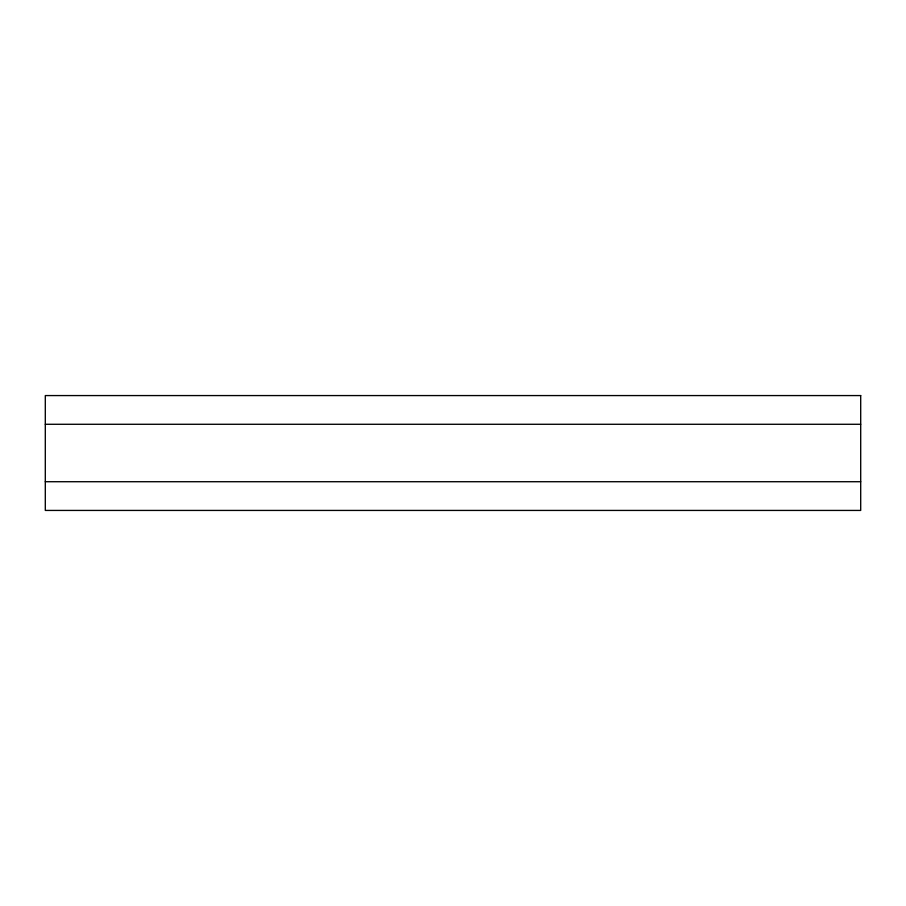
<?xml version="1.0" encoding="UTF-8"?>
<svg xmlns="http://www.w3.org/2000/svg" width="906" height="906" viewBox="0 0 906 906"><rect width="100%" height="100%" fill="white"/><g stroke="black" fill="none" stroke-linecap="round" stroke-linejoin="round"><path stroke-width="1.36" d="M45.3 424.28L860.7 424.28M45.3 481.72L860.7 481.72M860.7 395.571L45.3 395.571L45.3 510.429L860.7 510.429L860.7 395.571"/></g></svg>
